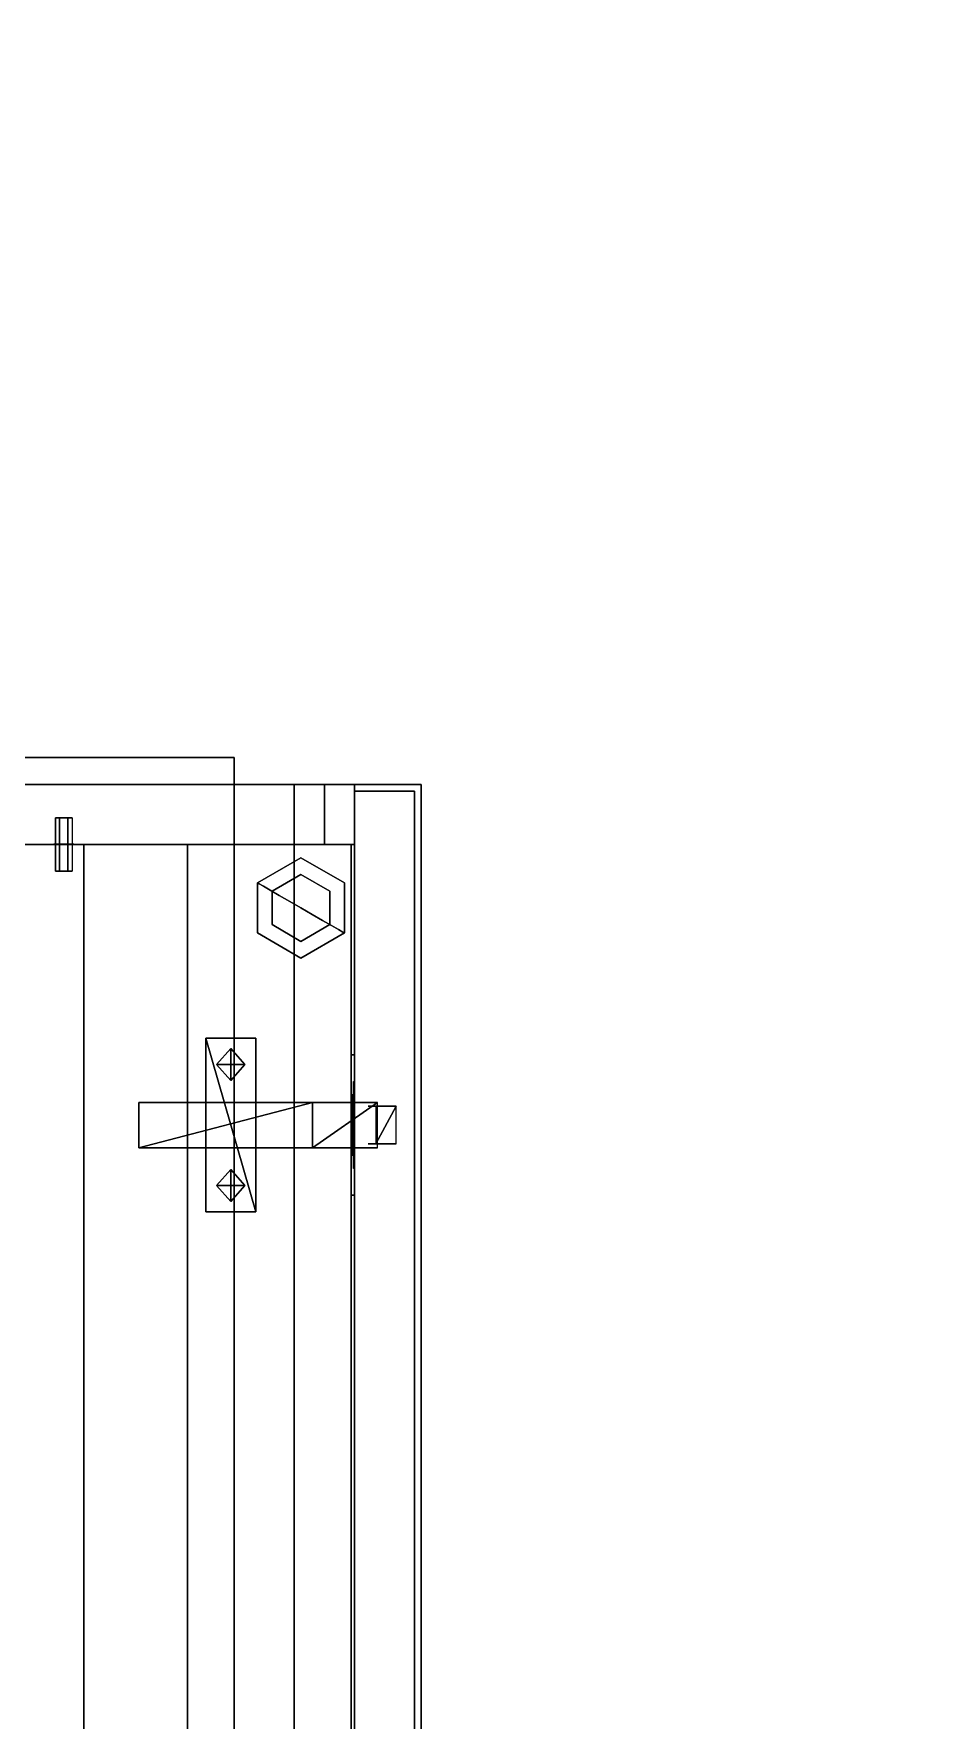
# Model space of a CAD drawing. Extents: x -150 to 6983, y -150 to 6527.
# Drawn here: x 4405 to 4676, y 3529 to 4034 of the extents above; entities that cross this region are included whole.
import ezdxf

# ---------------------------------------------------------------- set-up
doc = ezdxf.new("R2010")
doc.units = 0
for name, color, linetype in [('LAYER0', 7, 'CONTINUOUS'), ('LAYER24', 45, 'CONTINUOUS'), ('LAYER42', 7, 'CONTINUOUS'), ('LAYER44', 7, 'CONTINUOUS'), ('LAYER49', 45, 'CONTINUOUS'), ('LAYER52', 28, 'CONTINUOUS'), ('LAYER53', 253, 'CONTINUOUS'), ('LAYER55', 254, 'CONTINUOUS'), ('LAYER6', 45, 'CONTINUOUS'), ('LAYER63', 7, 'CONTINUOUS'), ('LAYER66', 254, 'CONTINUOUS'), ('LAYER68', 45, 'CONTINUOUS'), ('LAYER71', 45, 'CONTINUOUS'), ('LAYER72', 45, 'CONTINUOUS')]:
    doc.layers.add(name, color=color, linetype=linetype)

msp = doc.modelspace()

# ---------------------------------------------------------------- linework, layer by layer
at = {"layer": 'LAYER0', "invisible_edges": 1}
for points in [[(6983, 6527, -5), (-150, -150, -5), (-150, 6527, -5), (6983, 6527, -5)], [(-150, -150, -5), (6983, 6527, -5), (6983, -150, -5), (-150, -150, -5)], [(6983, -150), (-150, 6527), (-150, -150), (6983, -150)], [(-150, 6527), (6983, -150), (6983, 6527), (-150, 6527)]]:
    msp.add_3dface(points, dxfattribs=at)
at = {"layer": 'LAYER24', "invisible_edges": 1}
for points in [[(4151, 3790.999, 100), (4501, 3808.999, 100), (4501, 3790.999, 100), (4151, 3790.999, 100)], [(4501, 3808.999, 100), (4151, 3790.999, 100), (4151, 3808.999, 100), (4501, 3808.999, 100)], [(4151, 3808.999, 530), (4501, 3790.999, 530), (4501, 3808.999, 530), (4151, 3808.999, 530)], [(4501, 3790.999, 530), (4151, 3808.999, 530), (4151, 3790.999, 530), (4501, 3790.999, 530)], [(4501, 3808.999, 100), (4151, 3808.999, 530), (4501, 3808.999, 530), (4501, 3808.999, 100)], [(4151, 3808.999, 530), (4501, 3808.999, 100), (4151, 3808.999, 100), (4151, 3808.999, 530)], [(4501, 3808.999, 100), (4501, 3790.999, 530), (4501, 3790.999, 100), (4501, 3808.999, 100)], [(4501, 3790.999, 530), (4501, 3808.999, 100), (4501, 3808.999, 530), (4501, 3790.999, 530)], [(4151, 3790.999, 100), (4501, 3790.999, 530), (4151, 3790.999, 530), (4151, 3790.999, 100)], [(4501, 3790.999, 530), (4151, 3790.999, 100), (4501, 3790.999, 100), (4501, 3790.999, 530)]]:
    msp.add_3dface(points, dxfattribs=at)
at = {"layer": 'LAYER42', "invisible_edges": 1}
for points in [[(4151, 3790.999, 101), (4501, 2256.999, 101), (4151, 2256.999, 101), (4151, 3790.999, 101)], [(4501, 2256.999, 101), (4151, 3790.999, 101), (4501, 3790.999, 101), (4501, 2256.999, 101)], [(4151, 3790.999, 101), (4501, 3790.999, 119), (4501, 3790.999, 101), (4151, 3790.999, 101)], [(4501, 3790.999, 119), (4151, 3790.999, 101), (4151, 3790.999, 119), (4501, 3790.999, 119)], [(4501, 3790.999, 119), (4151, 2256.999, 119), (4501, 2256.999, 119), (4501, 3790.999, 119)], [(4151, 2256.999, 119), (4501, 3790.999, 119), (4151, 3790.999, 119), (4151, 2256.999, 119)], [(4501, 3790.999, 119), (4501, 2256.999, 101), (4501, 3790.999, 101), (4501, 3790.999, 119)], [(4501, 2256.999, 101), (4501, 3790.999, 119), (4501, 2256.999, 119), (4501, 2256.999, 101)]]:
    msp.add_3dface(points, dxfattribs=at)
at = {"layer": 'LAYER44', "invisible_edges": 1}
for points in [[(4420, 3790.999, 511.5), (4500, 3032.999, 511.5), (4420, 3032.999, 511.5), (4420, 3790.999, 511.5)], [(4500, 3032.999, 511.5), (4420, 3790.999, 511.5), (4500, 3790.999, 511.5), (4500, 3032.999, 511.5)], [(4420, 3790.999, 511.5), (4500, 3790.999, 529.5), (4500, 3790.999, 511.5), (4420, 3790.999, 511.5)], [(4500, 3790.999, 529.5), (4420, 3790.999, 511.5), (4420, 3790.999, 529.5), (4500, 3790.999, 529.5)], [(4420, 3032.999, 529.5), (4420, 3790.999, 511.5), (4420, 3032.999, 511.5), (4420, 3032.999, 529.5)], [(4420, 3790.999, 511.5), (4420, 3032.999, 529.5), (4420, 3790.999, 529.5), (4420, 3790.999, 511.5)], [(4500, 3790.999, 529.5), (4420, 3032.999, 529.5), (4500, 3032.999, 529.5), (4500, 3790.999, 529.5)], [(4420, 3032.999, 529.5), (4500, 3790.999, 529.5), (4420, 3790.999, 529.5), (4420, 3032.999, 529.5)], [(4500, 3790.999, 529.5), (4500, 3032.999, 511.5), (4500, 3790.999, 511.5), (4500, 3790.999, 529.5)], [(4500, 3032.999, 511.5), (4500, 3790.999, 529.5), (4500, 3032.999, 529.5), (4500, 3032.999, 511.5)]]:
    msp.add_3dface(points, dxfattribs=at)
at = {"layer": 'LAYER49', "invisible_edges": 1}
for points in [[(4501, 3025.499, 526), (4501, 3806.999, 103), (4501, 3025.499, 103), (4501, 3025.499, 526)], [(4501, 3806.999, 103), (4501, 3025.499, 526), (4501, 3806.999, 526), (4501, 3806.999, 103)], [(4519, 3025.499, 103), (4501, 3806.999, 103), (4519, 3806.999, 103), (4519, 3025.499, 103)], [(4501, 3806.999, 103), (4519, 3025.499, 103), (4501, 3025.499, 103), (4501, 3806.999, 103)], [(4519, 3806.999, 526), (4501, 3806.999, 103), (4501, 3806.999, 526), (4519, 3806.999, 526)], [(4501, 3806.999, 103), (4519, 3806.999, 526), (4519, 3806.999, 103), (4501, 3806.999, 103)], [(4501, 3025.499, 526), (4519, 3806.999, 526), (4501, 3806.999, 526), (4501, 3025.499, 526)], [(4519, 3806.999, 526), (4501, 3025.499, 526), (4519, 3025.499, 526), (4519, 3806.999, 526)], [(4519, 3806.999, 526), (4519, 3025.499, 103), (4519, 3806.999, 103), (4519, 3806.999, 526)], [(4519, 3025.499, 103), (4519, 3806.999, 526), (4519, 3025.499, 526), (4519, 3025.499, 103)]]:
    msp.add_3dface(points, dxfattribs=at)
at = {"layer": 'LAYER52'}
for points in [[(4500, 3727.999, 140.5), (4501, 3727.999, 140.5), (4500, 3727.999, 140.5)], [(4500, 3727.999, 140.5), (4500, 3727.999, 122.5), (4500, 3727.999, 122.5), (4500, 3727.999, 140.5)], [(4501, 3685.999, 140.5), (4501, 3727.999, 140.5), (4500, 3727.999, 140.5), (4500, 3685.999, 140.5)], [(4500, 3715.999, 122.5), (4501, 3715.999, 122.5), (4501, 3727.999, 122.5), (4500, 3727.999, 122.5)], [(4500, 3727.999, 122.5), (4501, 3727.999, 122.5), (4501, 3727.999, 140.5), (4500, 3727.999, 140.5)], [(4501, 3715.999, 122.5), (4501, 3727.999, 122.5), (4501, 3715.999, 122.5)], [(4501, 3685.999, 140.5), (4501, 3685.999, 122.5), (4501, 3727.999, 122.5), (4501, 3727.999, 140.5)], [(4500, 3697.999, 135.5), (4501, 3697.999, 135.5), (4501, 3715.999, 135.5), (4500, 3715.999, 135.5)], [(4500, 3715.999, 135.5), (4501, 3715.999, 135.5), (4501, 3715.999, 122.5), (4500, 3715.999, 122.5)], [(4501, 3697.999, 135.5), (4501, 3715.999, 135.5), (4501, 3697.999, 135.5)], [(4500, 3697.999, 135.5), (4501, 3697.999, 135.5), (4501, 3697.999, 122.5), (4500, 3697.999, 122.5)], [(4500, 3697.999, 122.5), (4501, 3697.999, 122.5), (4501, 3685.999, 122.5), (4500, 3685.999, 122.5)], [(4501, 3697.999, 122.5), (4501, 3685.999, 122.5), (4501, 3697.999, 122.5)], [(4500, 3685.999, 140.5), (4500, 3685.999, 122.5), (4500, 3685.999, 122.5), (4500, 3685.999, 140.5)], [(4500, 3685.999, 122.5), (4501, 3685.999, 122.5), (4501, 3685.999, 140.5), (4500, 3685.999, 140.5)]]:
    msp.add_3dface(points, dxfattribs=at)
for points, invisible_edges in [([(4500, 3727.999, 140.5), (4500, 3685.999, 140.5), (4500, 3697.999, 135.5), (4500, 3715.999, 135.5)], 10), ([(4500, 3727.999, 140.5), (4500, 3715.999, 135.5), (4500, 3715.999, 122.5), (4500, 3727.999, 122.5)], 1), ([(4500.75, 3719.01, 117.525), (4500.75, 3719.999, 122.5), (4500.75, 3715.999, 122.5), (4500.75, 3712.499, 118.5)], 8), ([(4500.75, 3716.191, 113.307), (4500.75, 3719.01, 117.525), (4500.75, 3712.499, 118.5), (4500.75, 3712.499, 115)], 10), ([(4500.5, 3712.316, 118.29), (4500.5, 3701.499, 118.5), (4500.5, 3697.999, 122.5), (4500.5, 3715.999, 122.5)], 5), ([(4500.5, 3715.999, 122.5), (4500.5, 3697.999, 122.5), (4500.5, 3697.999, 135.5), (4500.5, 3715.999, 135.5)], 1), ([(4500.5, 3712.499, 111.5), (4500.5, 3701.499, 111.5), (4500.5, 3701.499, 118.5), (4500.5, 3712.316, 118.29)], 4), ([(4500.75, 3711.974, 110.489), (4500.75, 3716.191, 113.307), (4500.75, 3712.499, 115), (4500.75, 3712.499, 111.5)], 10), ([(4500.75, 3706.999, 109.5), (4500.75, 3711.974, 110.489), (4500.75, 3712.499, 111.5), (4500.75, 3706.999, 111.5)], 10), ([(4500.75, 3702.024, 110.489), (4500.75, 3706.999, 109.5), (4500.75, 3706.999, 111.5), (4500.75, 3701.499, 111.5)], 10), ([(4500.75, 3697.807, 113.307), (4500.75, 3702.024, 110.489), (4500.75, 3701.499, 111.5), (4500.75, 3701.499, 115)], 10), ([(4500, 3685.999, 140.5), (4500, 3697.999, 135.5), (4500, 3697.999, 122.5), (4500, 3685.999, 122.5)], 1), ([(4500.75, 3693.999, 122.5), (4500.75, 3694.989, 117.525), (4500.75, 3701.499, 118.5), (4500.75, 3697.999, 122.5)], 2), ([(4500.75, 3694.989, 117.525), (4500.75, 3697.807, 113.307), (4500.75, 3701.499, 115), (4500.75, 3701.499, 118.5)], 10)]:
    msp.add_3dface(points, dxfattribs=dict(at, invisible_edges=invisible_edges))
at = {"layer": 'LAYER53'}
for points in [[(4471.5, 3732.999, 119.99), (4471.5, 3732.999, 118), (4456.5, 3732.999, 118), (4471.5, 3732.999, 119.99)], [(4471.5, 3732.999, 119.99), (4456.5, 3732.999, 118), (4456.5, 3732.999, 119.99), (4471.5, 3732.999, 119.99)], [(4456.5, 3732.999, 119.99), (4456.5, 3732.999, 118), (4456.5, 3680.999, 118), (4456.5, 3732.999, 119.99)], [(4456.5, 3732.999, 119.99), (4456.5, 3680.999, 118), (4456.5, 3680.999, 119.99), (4456.5, 3732.999, 119.99)], [(4471.5, 3680.999, 119.99), (4471.5, 3732.999, 119.99), (4456.5, 3732.999, 119.99), (4471.5, 3680.999, 119.99)], [(4471.5, 3680.999, 119.99), (4456.5, 3732.999, 119.99), (4456.5, 3680.999, 119.99), (4471.5, 3680.999, 119.99)], [(4471.5, 3680.999, 118), (4471.5, 3732.999, 118), (4471.5, 3732.999, 119.99), (4471.5, 3680.999, 118)], [(4471.5, 3680.999, 118), (4471.5, 3732.999, 119.99), (4471.5, 3680.999, 119.99), (4471.5, 3680.999, 118)], [(4459.757, 3725.086, 120.984), (4464, 3729.882, 120.984), (4459.757, 3725.086, 119.99), (4459.757, 3725.086, 120.984)], [(4459.757, 3725.086, 119.99), (4464, 3729.882, 120.984), (4464, 3729.882, 119.99), (4459.757, 3725.086, 119.99)], [(4464, 3729.882, 119.99), (4459.757, 3725.086, 119.99), (4464, 3720.29, 119.99), (4464, 3729.882, 119.99)], [(4464, 3729.882, 120.984), (4459.757, 3725.086, 120.984), (4468.243, 3725.086, 120.984), (4464, 3729.882, 120.984)], [(4464, 3729.882, 119.99), (4464, 3720.29, 119.99), (4468.243, 3725.086, 119.99), (4464, 3729.882, 119.99)], [(4464, 3729.882, 119.99), (4464, 3729.882, 120.984), (4468.243, 3725.086, 119.99), (4464, 3729.882, 119.99)], [(4468.243, 3725.086, 119.99), (4464, 3729.882, 120.984), (4468.243, 3725.086, 120.984), (4468.243, 3725.086, 119.99)], [(4464, 3720.29, 120.984), (4459.757, 3725.086, 120.984), (4464, 3720.29, 119.99), (4464, 3720.29, 120.984)], [(4464, 3720.29, 119.99), (4459.757, 3725.086, 120.984), (4459.757, 3725.086, 119.99), (4464, 3720.29, 119.99)], [(4468.243, 3725.086, 120.984), (4459.757, 3725.086, 120.984), (4464, 3720.29, 120.984), (4468.243, 3725.086, 120.984)], [(4468.243, 3725.086, 120.984), (4464, 3720.29, 120.984), (4468.243, 3725.086, 119.99), (4468.243, 3725.086, 120.984)], [(4468.243, 3725.086, 119.99), (4464, 3720.29, 120.984), (4464, 3720.29, 119.99), (4468.243, 3725.086, 119.99)], [(4436.5, 3700.216, 118), (4436.5, 3700.216, 132.922), (4436.5, 3713.782, 118), (4436.5, 3700.216, 118)], [(4436.5, 3713.782, 118), (4436.5, 3700.216, 132.922), (4436.5, 3713.782, 132.922), (4436.5, 3713.782, 118)], [(4436.5, 3713.782, 118), (4436.5, 3713.782, 132.922), (4488.5, 3713.782, 118), (4436.5, 3713.782, 118)], [(4488.5, 3713.782, 118), (4436.5, 3713.782, 132.922), (4488.5, 3713.782, 132.922), (4488.5, 3713.782, 118)], [(4488.5, 3700.216, 132.922), (4488.5, 3713.782, 132.922), (4436.5, 3700.216, 132.922), (4488.5, 3700.216, 132.922)], [(4436.5, 3700.216, 132.922), (4488.5, 3713.782, 132.922), (4436.5, 3713.782, 132.922), (4436.5, 3700.216, 132.922)], [(4488.5, 3713.782, 125.958), (4488.5, 3713.782, 132.922), (4507.865, 3713.782, 128.942), (4488.5, 3713.782, 125.958)], [(4507.865, 3713.782, 128.942), (4488.5, 3713.782, 132.922), (4507.865, 3713.782, 135.906), (4507.865, 3713.782, 128.942)], [(4507.865, 3700.216, 135.906), (4507.865, 3713.782, 135.906), (4488.5, 3700.216, 132.922), (4507.865, 3700.216, 135.906)], [(4488.5, 3700.216, 132.922), (4507.865, 3713.782, 135.906), (4488.5, 3713.782, 132.922), (4488.5, 3700.216, 132.922)], [(4505.075, 3712.651, 133.692), (4507.456, 3712.651, 135.182), (4512.923, 3712.651, 116.918), (4505.075, 3712.651, 133.692)], [(4512.923, 3712.651, 116.918), (4507.456, 3712.651, 135.182), (4513.5, 3712.651, 117.409), (4512.923, 3712.651, 116.918)], [(4513.5, 3701.347, 117.409), (4513.5, 3712.651, 117.409), (4507.456, 3701.347, 135.182), (4513.5, 3701.347, 117.409)], [(4507.456, 3701.347, 135.182), (4513.5, 3712.651, 117.409), (4507.456, 3712.651, 135.182), (4507.456, 3701.347, 135.182)], [(4488.5, 3700.216, 118), (4488.5, 3700.216, 132.922), (4436.5, 3700.216, 118), (4488.5, 3700.216, 118)], [(4436.5, 3700.216, 118), (4488.5, 3700.216, 132.922), (4436.5, 3700.216, 132.922), (4436.5, 3700.216, 118)], [(4507.865, 3700.216, 128.942), (4507.865, 3700.216, 135.906), (4488.5, 3700.216, 125.958), (4507.865, 3700.216, 128.942)], [(4488.5, 3700.216, 125.958), (4507.865, 3700.216, 135.906), (4488.5, 3700.216, 132.922), (4488.5, 3700.216, 125.958)], [(4512.923, 3701.347, 116.918), (4513.5, 3701.347, 117.409), (4505.075, 3701.347, 133.692), (4512.923, 3701.347, 116.918)], [(4505.075, 3701.347, 133.692), (4513.5, 3701.347, 117.409), (4507.456, 3701.347, 135.182), (4505.075, 3701.347, 133.692)], [(4459.757, 3688.912, 120.984), (4464, 3693.708, 120.984), (4459.757, 3688.912, 119.99), (4459.757, 3688.912, 120.984)], [(4459.757, 3688.912, 119.99), (4464, 3693.708, 120.984), (4464, 3693.708, 119.99), (4459.757, 3688.912, 119.99)], [(4464, 3693.708, 119.99), (4459.757, 3688.912, 119.99), (4464, 3684.116, 119.99), (4464, 3693.708, 119.99)], [(4464, 3693.708, 120.984), (4459.757, 3688.912, 120.984), (4468.243, 3688.912, 120.984), (4464, 3693.708, 120.984)], [(4464, 3693.708, 119.99), (4464, 3684.116, 119.99), (4468.243, 3688.912, 119.99), (4464, 3693.708, 119.99)], [(4464, 3693.708, 119.99), (4464, 3693.708, 120.984), (4468.243, 3688.912, 119.99), (4464, 3693.708, 119.99)], [(4468.243, 3688.912, 119.99), (4464, 3693.708, 120.984), (4468.243, 3688.912, 120.984), (4468.243, 3688.912, 119.99)], [(4464, 3684.116, 120.984), (4459.757, 3688.912, 120.984), (4464, 3684.116, 119.99), (4464, 3684.116, 120.984)], [(4464, 3684.116, 119.99), (4459.757, 3688.912, 120.984), (4459.757, 3688.912, 119.99), (4464, 3684.116, 119.99)], [(4468.243, 3688.912, 120.984), (4459.757, 3688.912, 120.984), (4464, 3684.116, 120.984), (4468.243, 3688.912, 120.984)], [(4468.243, 3688.912, 120.984), (4464, 3684.116, 120.984), (4468.243, 3688.912, 119.99), (4468.243, 3688.912, 120.984)], [(4468.243, 3688.912, 119.99), (4464, 3684.116, 120.984), (4464, 3684.116, 119.99), (4468.243, 3688.912, 119.99)], [(4456.5, 3680.999, 119.99), (4456.5, 3680.999, 118), (4471.5, 3680.999, 118), (4456.5, 3680.999, 119.99)], [(4456.5, 3680.999, 119.99), (4471.5, 3680.999, 118), (4471.5, 3680.999, 119.99), (4456.5, 3680.999, 119.99)]]:
    msp.add_3dface(points, dxfattribs=at)
at = {"layer": 'LAYER55'}
for points, invisible_edges in [([(4472.01, 3779.499, 170.834), (4485, 3786.999, 170.834), (4485, 3756.999, 170.834), (4472.01, 3764.499, 170.834)], 2), ([(4472.01, 3779.499, 170.834), (4485, 3786.999, 170.834), (4485, 3786.999, 145.938), (4472.01, 3779.499, 145.938)], 2), ([(4485, 3786.488, 142.072), (4485, 3786.999, 145.938), (4472.01, 3779.499, 145.938), (4472.452, 3779.243, 142.072)], 9), ([(4472.452, 3779.243, 358.933), (4472.01, 3779.499, 355.066), (4485, 3786.999, 355.066), (4485, 3786.488, 358.933)], 12), ([(4485, 3784.99, 138.469), (4485, 3786.488, 142.072), (4472.452, 3779.243, 142.072), (4473.75, 3778.494, 138.469)], 11), ([(4473.75, 3778.494, 362.535), (4472.452, 3779.243, 358.933), (4485, 3786.488, 358.933), (4485, 3784.99, 362.535)], 14), ([(4485, 3782.606, 135.375), (4485, 3784.99, 138.469), (4473.75, 3778.494, 138.469), (4475.814, 3777.302, 135.375)], 11), ([(4475.814, 3777.302, 365.629), (4473.75, 3778.494, 362.535), (4485, 3784.99, 362.535), (4485, 3782.606, 365.629)], 14), ([(4485, 3779.499, 133.001), (4485, 3782.606, 135.375), (4475.814, 3777.302, 135.375), (4478.505, 3775.749, 133.001)], 11), ([(4478.505, 3775.749, 368.003), (4475.814, 3777.302, 365.629), (4485, 3782.606, 365.629), (4485, 3779.499, 368.003)], 14), ([(4485, 3786.999, 170.834), (4485, 3756.999, 170.834), (4497.99, 3764.499, 170.834), (4497.99, 3779.499, 170.834)], 1), ([(4485, 3756.999, 330.17), (4485, 3786.999, 330.17), (4497.99, 3779.499, 330.17), (4497.99, 3764.499, 330.17)], 1), ([(4485, 3786.999, 170.834), (4497.99, 3779.499, 170.834), (4497.99, 3779.499, 145.938), (4485, 3786.999, 145.938)], 8), ([(4497.548, 3779.243, 142.072), (4497.99, 3779.499, 145.938), (4485, 3786.999, 145.938), (4485, 3786.488, 142.072)], 13), ([(4485, 3786.999, 170.834), (4485, 3756.999, 170.834), (4497.99, 3764.499, 170.834), (4497.99, 3779.499, 170.834)], 1), ([(4485, 3786.488, 358.933), (4485, 3786.999, 355.066), (4497.99, 3779.499, 355.066), (4497.548, 3779.243, 358.933)], 13), ([(4496.25, 3778.494, 138.469), (4497.548, 3779.243, 142.072), (4485, 3786.488, 142.072), (4485, 3784.99, 138.469)], 15), ([(4485, 3784.99, 362.535), (4485, 3786.488, 358.933), (4497.548, 3779.243, 358.933), (4496.25, 3778.494, 362.535)], 15), ([(4494.186, 3777.302, 135.375), (4496.25, 3778.494, 138.469), (4485, 3784.99, 138.469), (4485, 3782.606, 135.375)], 15), ([(4485, 3782.606, 365.629), (4485, 3784.99, 362.535), (4496.25, 3778.494, 362.535), (4494.186, 3777.302, 365.629)], 15), ([(4491.495, 3775.749, 133.001), (4494.186, 3777.302, 135.375), (4485, 3782.606, 135.375), (4485, 3779.499, 133.001)], 15), ([(4485, 3779.499, 368.003), (4485, 3782.606, 365.629), (4494.186, 3777.302, 365.629), (4491.495, 3775.749, 368.003)], 15), ([(4472.452, 3779.243, 142.072), (4472.01, 3779.499, 145.938), (4472.01, 3764.499, 145.938), (4472.452, 3764.755, 142.072)], 12), ([(4472.452, 3764.755, 358.933), (4472.01, 3764.499, 355.066), (4472.01, 3779.499, 355.066), (4472.452, 3779.243, 358.933)], 9), ([(4473.75, 3778.494, 138.469), (4472.452, 3779.243, 142.072), (4472.452, 3764.755, 142.072), (4473.75, 3765.504, 138.469)], 14), ([(4473.75, 3765.504, 362.535), (4472.452, 3764.755, 358.933), (4472.452, 3779.243, 358.933), (4473.75, 3778.494, 362.535)], 11), ([(4475.814, 3777.302, 135.375), (4473.75, 3778.494, 138.469), (4473.75, 3765.504, 138.469), (4475.814, 3766.696, 135.375)], 14), ([(4475.814, 3766.696, 365.629), (4473.75, 3765.504, 362.535), (4473.75, 3778.494, 362.535), (4475.814, 3777.302, 365.629)], 11), ([(4476.34, 3776.999, 330.17), (4485, 3781.999, 330.17), (4485, 3761.999, 330.17), (4476.34, 3766.999, 330.17)], 2), ([(4476.34, 3776.999, 170.834), (4485, 3781.999, 170.834), (4485, 3781.999, 330.17), (4476.34, 3776.999, 330.17)], 8), ([(4485, 3775.881, 131.509), (4485, 3779.499, 133.001), (4478.505, 3775.749, 133.001), (4481.638, 3773.94, 131.509)], 11), ([(4481.638, 3773.94, 369.495), (4478.505, 3775.749, 368.003), (4485, 3779.499, 368.003), (4485, 3775.881, 369.495)], 14), ([(4485, 3781.999, 330.17), (4485, 3761.999, 330.17), (4493.66, 3766.999, 330.17), (4493.66, 3776.999, 330.17)], 1), ([(4485, 3781.999, 170.834), (4493.66, 3776.999, 170.834), (4493.66, 3776.999, 330.17), (4485, 3781.999, 330.17)], 2), ([(4488.362, 3773.94, 131.509), (4491.495, 3775.749, 133.001), (4485, 3779.499, 133.001), (4485, 3775.881, 131.509)], 15), ([(4485, 3775.881, 369.495), (4485, 3779.499, 368.003), (4491.495, 3775.749, 368.003), (4488.362, 3773.94, 369.495)], 15), ([(4494.186, 3777.302, 365.629), (4496.25, 3778.494, 362.535), (4496.25, 3765.504, 362.535), (4494.186, 3766.696, 365.629)], 11), ([(4494.186, 3766.696, 135.375), (4496.25, 3765.504, 138.469), (4496.25, 3778.494, 138.469), (4494.186, 3777.302, 135.375)], 14), ([(4496.25, 3778.494, 362.535), (4497.548, 3779.243, 358.933), (4497.548, 3764.755, 358.933), (4496.25, 3765.504, 362.535)], 11), ([(4496.25, 3765.504, 138.469), (4497.548, 3764.755, 142.072), (4497.548, 3779.243, 142.072), (4496.25, 3778.494, 138.469)], 14), ([(4497.548, 3779.243, 358.933), (4497.99, 3779.499, 355.066), (4497.99, 3764.499, 355.066), (4497.548, 3764.755, 358.933)], 9), ([(4497.548, 3764.755, 142.072), (4497.99, 3764.499, 145.938), (4497.99, 3779.499, 145.938), (4497.548, 3779.243, 142.072)], 12), ([(4478.505, 3775.749, 133.001), (4475.814, 3777.302, 135.375), (4475.814, 3766.696, 135.375), (4478.505, 3768.249, 133.001)], 14), ([(4478.505, 3768.249, 368.003), (4475.814, 3766.696, 365.629), (4475.814, 3777.302, 365.629), (4478.505, 3775.749, 368.003)], 11), ([(4476.34, 3766.999, 170.834), (4476.34, 3776.999, 170.834), (4476.34, 3776.999, 330.17), (4476.34, 3766.999, 330.17)], 2), ([(4481.638, 3773.94, 131.509), (4478.505, 3775.749, 133.001), (4478.505, 3768.249, 133.001), (4481.638, 3770.058, 131.509)], 14), ([(4481.638, 3770.058, 369.495), (4478.505, 3768.249, 368.003), (4478.505, 3775.749, 368.003), (4481.638, 3773.94, 369.495)], 11), ([(4485, 3771.999, 129.866), (4485, 3775.881, 131.509), (4481.638, 3773.94, 131.509), (4485, 3771.999, 129.866)], 3), ([(4485, 3771.999, 370.004), (4481.638, 3773.94, 369.495), (4485, 3775.881, 369.495), (4485, 3771.999, 370.004)], 6), ([(4485, 3771.999, 129.866), (4481.638, 3773.94, 131.509), (4481.638, 3770.058, 131.509), (4485, 3771.999, 129.866)], 6), ([(4485, 3771.999, 370.004), (4481.638, 3770.058, 369.495), (4481.638, 3773.94, 369.495), (4485, 3771.999, 370.004)], 3), ([(4485, 3771.999, 129.866), (4488.362, 3773.94, 131.509), (4485, 3775.881, 131.509), (4485, 3771.999, 129.866)], 7), ([(4485, 3771.999, 370.004), (4485, 3775.881, 369.495), (4488.362, 3773.94, 369.495), (4485, 3771.999, 370.004)], 7), ([(4485, 3771.999, 129.866), (4488.362, 3770.058, 131.509), (4488.362, 3773.94, 131.509), (4485, 3771.999, 129.866)], 6), ([(4485, 3771.999, 370.004), (4488.362, 3773.94, 369.495), (4488.362, 3770.058, 369.495), (4485, 3771.999, 370.004)], 3), ([(4488.362, 3770.058, 131.509), (4491.495, 3768.249, 133.001), (4491.495, 3775.749, 133.001), (4488.362, 3773.94, 131.509)], 14), ([(4488.362, 3773.94, 369.495), (4491.495, 3775.749, 368.003), (4491.495, 3768.249, 368.003), (4488.362, 3770.058, 369.495)], 11), ([(4491.495, 3768.249, 133.001), (4494.186, 3766.696, 135.375), (4494.186, 3777.302, 135.375), (4491.495, 3775.749, 133.001)], 14), ([(4491.495, 3775.749, 368.003), (4494.186, 3777.302, 365.629), (4494.186, 3766.696, 365.629), (4491.495, 3768.249, 368.003)], 11), ([(4493.66, 3776.999, 170.834), (4493.66, 3766.999, 170.834), (4493.66, 3766.999, 330.17), (4493.66, 3776.999, 330.17)], 10), ([(4478.505, 3768.249, 133.001), (4475.814, 3766.696, 135.375), (4485, 3761.392, 135.375), (4485, 3764.499, 133.001)], 15), ([(4485, 3764.499, 368.003), (4485, 3761.392, 365.629), (4475.814, 3766.696, 365.629), (4478.505, 3768.249, 368.003)], 15), ([(4481.638, 3770.058, 131.509), (4478.505, 3768.249, 133.001), (4485, 3764.499, 133.001), (4485, 3768.117, 131.509)], 15), ([(4485, 3768.117, 369.495), (4485, 3764.499, 368.003), (4478.505, 3768.249, 368.003), (4481.638, 3770.058, 369.495)], 15), ([(4485, 3771.999, 129.866), (4481.638, 3770.058, 131.509), (4485, 3768.117, 131.509), (4485, 3771.999, 129.866)], 7), ([(4485, 3771.999, 370.004), (4485, 3768.117, 369.495), (4481.638, 3770.058, 369.495), (4485, 3771.999, 370.004)], 7), ([(4485, 3771.999, 129.866), (4485, 3768.117, 131.509), (4488.362, 3770.058, 131.509), (4485, 3771.999, 129.866)], 3), ([(4485, 3771.999, 370.004), (4488.362, 3770.058, 369.495), (4485, 3768.117, 369.495), (4485, 3771.999, 370.004)], 6), ([(4485, 3768.117, 131.509), (4485, 3764.499, 133.001), (4491.495, 3768.249, 133.001), (4488.362, 3770.058, 131.509)], 11), ([(4488.362, 3770.058, 369.495), (4491.495, 3768.249, 368.003), (4485, 3764.499, 368.003), (4485, 3768.117, 369.495)], 14), ([(4491.495, 3768.249, 368.003), (4494.186, 3766.696, 365.629), (4485, 3761.392, 365.629), (4485, 3764.499, 368.003)], 14), ([(4485, 3764.499, 133.001), (4485, 3761.392, 135.375), (4494.186, 3766.696, 135.375), (4491.495, 3768.249, 133.001)], 11), ([(4485, 3757.51, 358.933), (4485, 3756.999, 355.066), (4472.01, 3764.499, 355.066), (4472.452, 3764.755, 358.933)], 13), ([(4472.452, 3764.755, 142.072), (4472.01, 3764.499, 145.938), (4485, 3756.999, 145.938), (4485, 3757.51, 142.072)], 13), ([(4485, 3759.009, 362.535), (4485, 3757.51, 358.933), (4472.452, 3764.755, 358.933), (4473.75, 3765.504, 362.535)], 15), ([(4473.75, 3765.504, 138.469), (4472.452, 3764.755, 142.072), (4485, 3757.51, 142.072), (4485, 3759.009, 138.469)], 15), ([(4475.814, 3766.696, 135.375), (4473.75, 3765.504, 138.469), (4485, 3759.009, 138.469), (4485, 3761.392, 135.375)], 15), ([(4485, 3761.392, 365.629), (4485, 3759.009, 362.535), (4473.75, 3765.504, 362.535), (4475.814, 3766.696, 365.629)], 15), ([(4493.66, 3766.999, 170.834), (4485, 3761.999, 170.834), (4485, 3761.999, 330.17), (4493.66, 3766.999, 330.17)], 8), ([(4494.186, 3766.696, 365.629), (4496.25, 3765.504, 362.535), (4485, 3759.009, 362.535), (4485, 3761.392, 365.629)], 14), ([(4485, 3761.392, 135.375), (4485, 3759.009, 138.469), (4496.25, 3765.504, 138.469), (4494.186, 3766.696, 135.375)], 11), ([(4496.25, 3765.504, 362.535), (4497.548, 3764.755, 358.933), (4485, 3757.51, 358.933), (4485, 3759.009, 362.535)], 14), ([(4485, 3759.009, 138.469), (4485, 3757.51, 142.072), (4497.548, 3764.755, 142.072), (4496.25, 3765.504, 138.469)], 11), ([(4497.548, 3764.755, 358.933), (4497.99, 3764.499, 355.066), (4485, 3756.999, 355.066), (4485, 3757.51, 358.933)], 12), ([(4485, 3757.51, 142.072), (4485, 3756.999, 145.938), (4497.99, 3764.499, 145.938), (4497.548, 3764.755, 142.072)], 9)]:
    msp.add_3dface(points, dxfattribs=dict(at, invisible_edges=invisible_edges))
for points in [[(4485, 3786.999, 330.17), (4472.01, 3779.499, 330.17), (4472.01, 3779.499, 355.066), (4485, 3786.999, 355.066)], [(4497.99, 3779.499, 330.17), (4485, 3786.999, 330.17), (4485, 3786.999, 355.066), (4497.99, 3779.499, 355.066)], [(4472.01, 3779.499, 330.17), (4472.01, 3764.499, 330.17), (4472.01, 3764.499, 355.066), (4472.01, 3779.499, 355.066)], [(4472.01, 3764.499, 170.834), (4472.01, 3779.499, 170.834), (4472.01, 3779.499, 145.938), (4472.01, 3764.499, 145.938)], [(4497.99, 3764.499, 330.17), (4497.99, 3779.499, 330.17), (4497.99, 3779.499, 355.066), (4497.99, 3764.499, 355.066)], [(4497.99, 3779.499, 170.834), (4497.99, 3764.499, 170.834), (4497.99, 3764.499, 145.938), (4497.99, 3779.499, 145.938)], [(4472.01, 3764.499, 330.17), (4485, 3756.999, 330.17), (4485, 3756.999, 355.066), (4472.01, 3764.499, 355.066)], [(4485, 3756.999, 170.834), (4472.01, 3764.499, 170.834), (4472.01, 3764.499, 145.938), (4485, 3756.999, 145.938)], [(4485, 3761.999, 170.834), (4476.34, 3766.999, 170.834), (4476.34, 3766.999, 330.17), (4485, 3761.999, 330.17)], [(4485, 3756.999, 330.17), (4497.99, 3764.499, 330.17), (4497.99, 3764.499, 355.066), (4485, 3756.999, 355.066)], [(4497.99, 3764.499, 170.834), (4485, 3756.999, 170.834), (4485, 3756.999, 145.938), (4497.99, 3764.499, 145.938)]]:
    msp.add_3dface(points, dxfattribs=at)
at = {"layer": 'LAYER6', "invisible_edges": 1}
for points in [[(4149, 3817, 680), (4465, 2247, 680), (4149, 2247, 680), (4149, 3817, 680)], [(4465, 2247, 680), (4149, 3817, 680), (4465, 3817, 680), (4465, 2247, 680)], [(4149, 3817, 680), (4465, 3817, 705), (4465, 3817, 680), (4149, 3817, 680)], [(4465, 3817, 705), (4149, 3817, 680), (4149, 3817, 705), (4465, 3817, 705)], [(4465, 3817, 705), (4149, 2247, 705), (4465, 2247, 705), (4465, 3817, 705)], [(4149, 2247, 705), (4465, 3817, 705), (4149, 3817, 705), (4149, 2247, 705)], [(4465, 3817, 705), (4465, 2247, 680), (4465, 3817, 680), (4465, 3817, 705)], [(4465, 2247, 680), (4465, 3817, 705), (4465, 2247, 705), (4465, 2247, 680)]]:
    msp.add_3dface(points, dxfattribs=at)
at = {"layer": 'LAYER63', "invisible_edges": 1}
for points in [[(4175.6, 3790.999, 315.5), (4451, 3032.999, 315.5), (4175.6, 3032.999, 315.5), (4175.6, 3790.999, 315.5)], [(4451, 3032.999, 315.5), (4175.6, 3790.999, 315.5), (4451, 3790.999, 315.5), (4451, 3032.999, 315.5)], [(4175.6, 3790.999, 315.5), (4451, 3790.999, 333.5), (4451, 3790.999, 315.5), (4175.6, 3790.999, 315.5)], [(4451, 3790.999, 333.5), (4175.6, 3790.999, 315.5), (4175.6, 3790.999, 333.5), (4451, 3790.999, 333.5)], [(4451, 3790.999, 333.5), (4175.6, 3032.999, 333.5), (4451, 3032.999, 333.5), (4451, 3790.999, 333.5)], [(4175.6, 3032.999, 333.5), (4451, 3790.999, 333.5), (4175.6, 3790.999, 333.5), (4175.6, 3032.999, 333.5)], [(4451, 3790.999, 333.5), (4451, 3032.999, 315.5), (4451, 3790.999, 315.5), (4451, 3790.999, 333.5)], [(4451, 3032.999, 315.5), (4451, 3790.999, 333.5), (4451, 3032.999, 333.5), (4451, 3032.999, 315.5)]]:
    msp.add_3dface(points, dxfattribs=at)
at = {"layer": 'LAYER66'}
for points in [[(4416.5, 3798.999, 313), (4411.5, 3798.999, 313), (4412.75, 3798.999, 315.165), (4415.25, 3798.999, 315.165)], [(4416.5, 3798.999, 313), (4415.25, 3798.999, 310.835), (4412.75, 3798.999, 310.835), (4411.5, 3798.999, 313)], [(4411, 3791.049, 313), (4417, 3791.049, 313), (4415.5, 3791.049, 315.598), (4412.5, 3791.049, 315.598)], [(4411, 3791.049, 313), (4417, 3791.049, 313), (4415.5, 3791.049, 310.402), (4412.5, 3791.049, 310.402)], [(4411, 3790.949, 313), (4417, 3790.949, 313), (4415.5, 3790.949, 315.598), (4412.5, 3790.949, 315.598)], [(4411, 3790.949, 313), (4417, 3790.949, 313), (4415.5, 3790.949, 310.402), (4412.5, 3790.949, 310.402)], [(4416.5, 3782.999, 313), (4411.5, 3782.999, 313), (4412.75, 3782.999, 315.165), (4415.25, 3782.999, 315.165)], [(4416.5, 3782.999, 313), (4415.25, 3782.999, 310.835), (4412.75, 3782.999, 310.835), (4411.5, 3782.999, 313)]]:
    msp.add_3dface(points, dxfattribs=at)
at = {"layer": 'LAYER68', "invisible_edges": 1}
for points in [[(4151, 3808.999, 530), (4521, 2238.999, 530), (4151, 2238.999, 530), (4151, 3808.999, 530)], [(4521, 2238.999, 530), (4151, 3808.999, 530), (4521, 3808.999, 530), (4521, 2238.999, 530)], [(4151, 3808.999, 530), (4521, 3808.999, 548), (4521, 3808.999, 530), (4151, 3808.999, 530)], [(4521, 3808.999, 548), (4151, 3808.999, 530), (4151, 3808.999, 548), (4521, 3808.999, 548)], [(4521, 3808.999, 548), (4151, 2238.999, 548), (4521, 2238.999, 548), (4521, 3808.999, 548)], [(4151, 2238.999, 548), (4521, 3808.999, 548), (4151, 3808.999, 548), (4151, 2238.999, 548)], [(4521, 3808.999, 548), (4521, 2238.999, 530), (4521, 3808.999, 530), (4521, 3808.999, 548)], [(4521, 2238.999, 530), (4521, 3808.999, 548), (4521, 2238.999, 548), (4521, 2238.999, 530)]]:
    msp.add_3dface(points, dxfattribs=at)
at = {"layer": 'LAYER71', "invisible_edges": 1}
for points in [[(4160, 3808.999), (4492, 3790.999), (4160, 3790.999), (4160, 3808.999)], [(4492, 3790.999), (4160, 3808.999), (4492, 3808.999), (4492, 3790.999)], [(4492, 3808.999, 100), (4160, 3790.999, 100), (4492, 3790.999, 100), (4492, 3808.999, 100)], [(4160, 3790.999, 100), (4492, 3808.999, 100), (4160, 3808.999, 100), (4160, 3790.999, 100)], [(4160, 3808.999), (4492, 3808.999, 100), (4492, 3808.999), (4160, 3808.999)], [(4492, 3808.999, 100), (4160, 3808.999), (4160, 3808.999, 100), (4492, 3808.999, 100)], [(4492, 3808.999, 100), (4492, 3790.999), (4492, 3808.999), (4492, 3808.999, 100)], [(4492, 3790.999), (4492, 3808.999, 100), (4492, 3790.999, 100), (4492, 3790.999)], [(4160, 3790.999, 100), (4492, 3790.999), (4492, 3790.999, 100), (4160, 3790.999, 100)], [(4492, 3790.999), (4160, 3790.999, 100), (4160, 3790.999), (4492, 3790.999)]]:
    msp.add_3dface(points, dxfattribs=at)
at = {"layer": 'LAYER72', "invisible_edges": 1}
for points in [[(4483, 3808.999, 100), (4483, 2238.999), (4483, 2238.999, 100), (4483, 3808.999, 100)], [(4483, 2238.999), (4483, 3808.999, 100), (4483, 3808.999), (4483, 2238.999)], [(4501, 3808.999), (4483, 2238.999), (4483, 3808.999), (4501, 3808.999)], [(4483, 2238.999), (4501, 3808.999), (4501, 2238.999), (4483, 2238.999)], [(4483, 3808.999, 100), (4501, 3808.999), (4483, 3808.999), (4483, 3808.999, 100)], [(4501, 3808.999), (4483, 3808.999, 100), (4501, 3808.999, 100), (4501, 3808.999)], [(4501, 2238.999, 100), (4483, 3808.999, 100), (4483, 2238.999, 100), (4501, 2238.999, 100)], [(4483, 3808.999, 100), (4501, 2238.999, 100), (4501, 3808.999, 100), (4483, 3808.999, 100)], [(4501, 3808.999), (4501, 2238.999, 100), (4501, 2238.999), (4501, 3808.999)], [(4501, 2238.999, 100), (4501, 3808.999), (4501, 3808.999, 100), (4501, 2238.999, 100)]]:
    msp.add_3dface(points, dxfattribs=at)

# ---------------------------------------------------------------- meshes
at = {"layer": 'LAYER52'}
mesh = msp.add_polymesh((2, 9), dxfattribs=at)
for k, corner in enumerate([(4500.75, 3693.999, 122.5), (4500.75, 3694.989, 117.525), (4500.75, 3697.807, 113.307), (4500.75, 3702.024, 110.489), (4500.75, 3706.999, 109.5), (4500.75, 3711.974, 110.489), (4500.75, 3716.191, 113.307), (4500.75, 3719.01, 117.525), (4500.75, 3719.999, 122.5), (4501, 3693.999, 122.5), (4501, 3694.989, 117.525), (4501, 3697.807, 113.307), (4501, 3702.024, 110.489), (4501, 3706.999, 109.5), (4501, 3711.974, 110.489), (4501, 3716.191, 113.307), (4501, 3719.01, 117.525), (4501, 3719.999, 122.5)]):
    mesh.set_mesh_vertex(divmod(k, 9), corner)
at = {"layer": 'LAYER66'}
mesh = msp.add_polymesh((2, 6), dxfattribs=dict(at, n_close=True))
for k, corner in enumerate([(4416.5, 3782.999, 313), (4415.25, 3782.999, 315.165), (4412.75, 3782.999, 315.165), (4411.5, 3782.999, 313), (4412.75, 3782.999, 310.835), (4415.25, 3782.999, 310.835), (4416.5, 3798.999, 313), (4415.25, 3798.999, 315.165), (4412.75, 3798.999, 315.165), (4411.5, 3798.999, 313), (4412.75, 3798.999, 310.835), (4415.25, 3798.999, 310.835)]):
    mesh.set_mesh_vertex(divmod(k, 6), corner)
mesh = msp.add_polymesh((2, 6), dxfattribs=dict(at, n_close=True))
for k, corner in enumerate([(4417, 3790.949, 313), (4415.5, 3790.949, 315.598), (4412.5, 3790.949, 315.598), (4411, 3790.949, 313), (4412.5, 3790.949, 310.402), (4415.5, 3790.949, 310.402), (4417, 3791.049, 313), (4415.5, 3791.049, 315.598), (4412.5, 3791.049, 315.598), (4411, 3791.049, 313), (4412.5, 3791.049, 310.402), (4415.5, 3791.049, 310.402)]):
    mesh.set_mesh_vertex(divmod(k, 6), corner)

doc.saveas('drawing.dxf')
